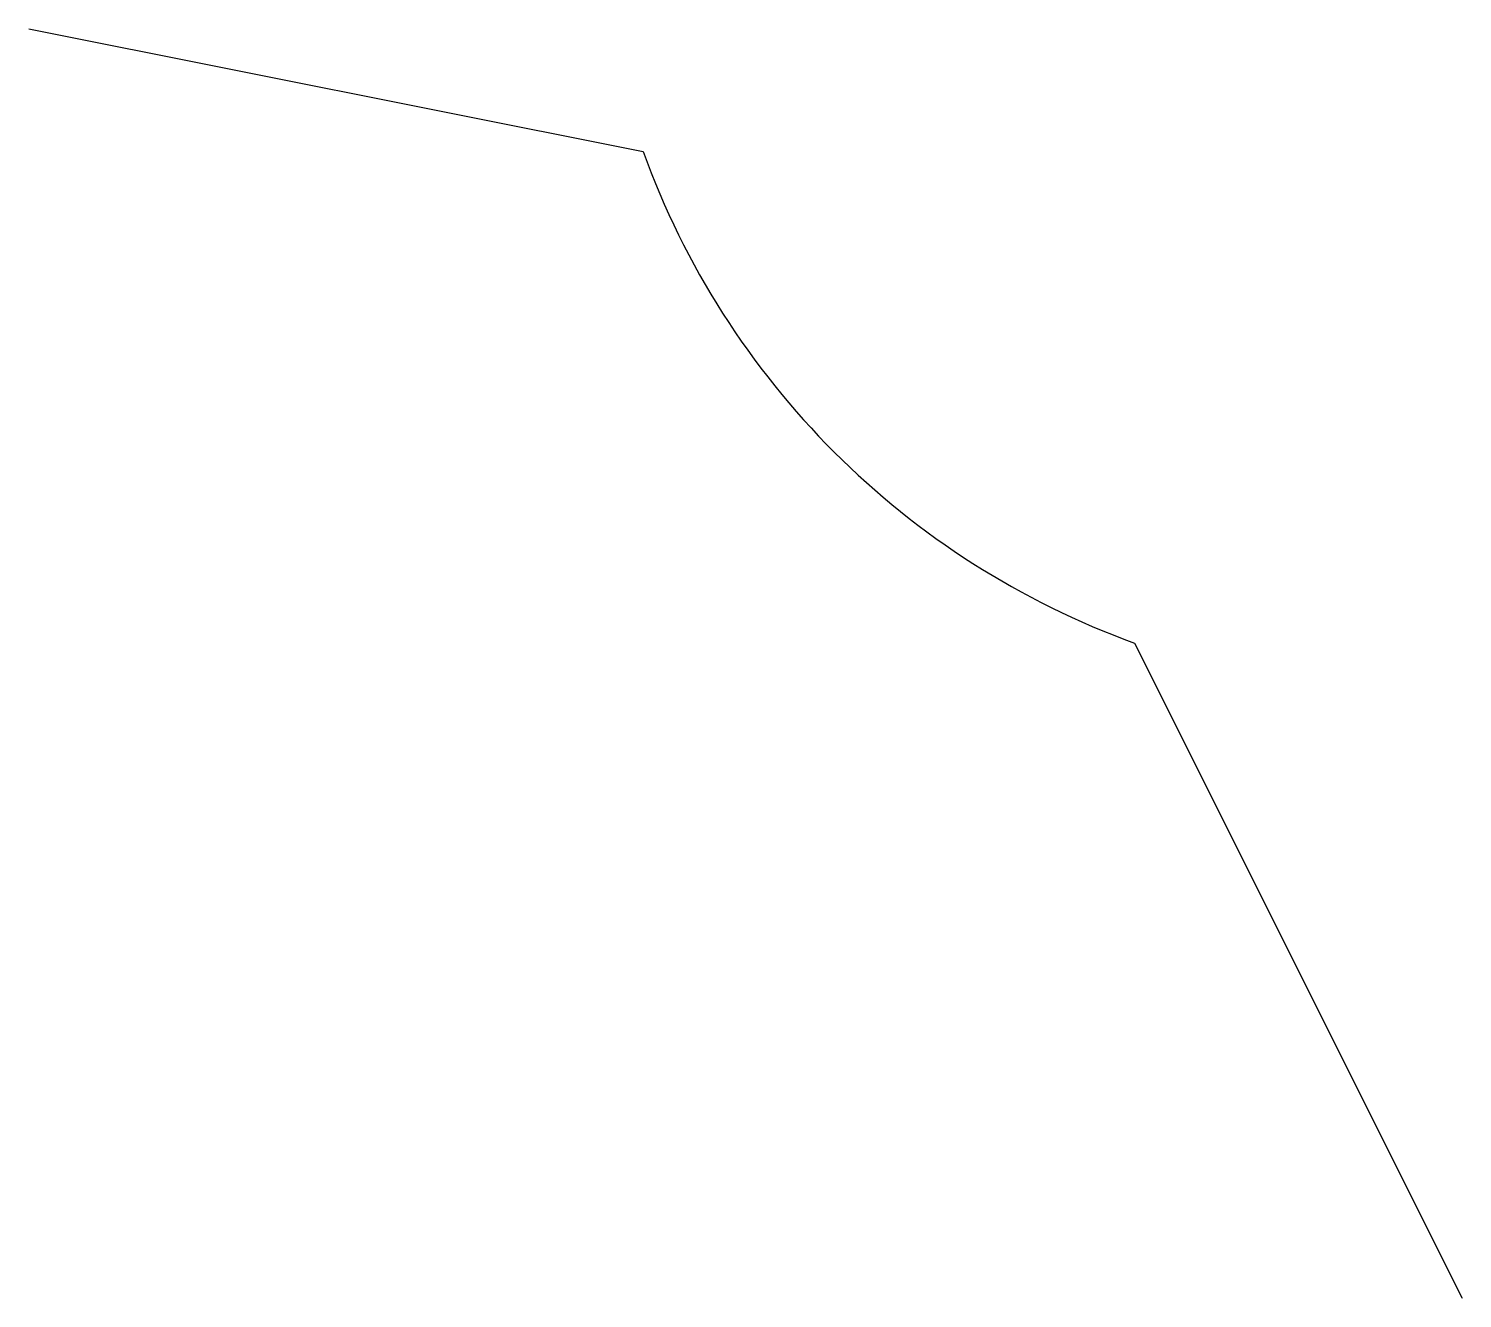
# Model space of a CAD drawing. Header units: millimetres. Extents: x 0 to 35, y -31 to 0.
import ezdxf

# ---------------------------------------------------------------- set-up
doc = ezdxf.new("R2010")
doc.units = ezdxf.units.MM
doc.header["$MEASUREMENT"] = 0
doc.layers.get('0').update_dxf_attribs({"lineweight": 25, "true_color": 0xffffff})

msp = doc.modelspace()

# ---------------------------------------------------------------- linework, layer by layer
for p, q in [((0, 0), (15, -3)), ((27, -15), (35, -31))]:
    msp.add_line(p, q)
msp.add_arc((33.806, 3.806), 20, 199.8959, 250.1041)

doc.saveas('drawing.dxf')
